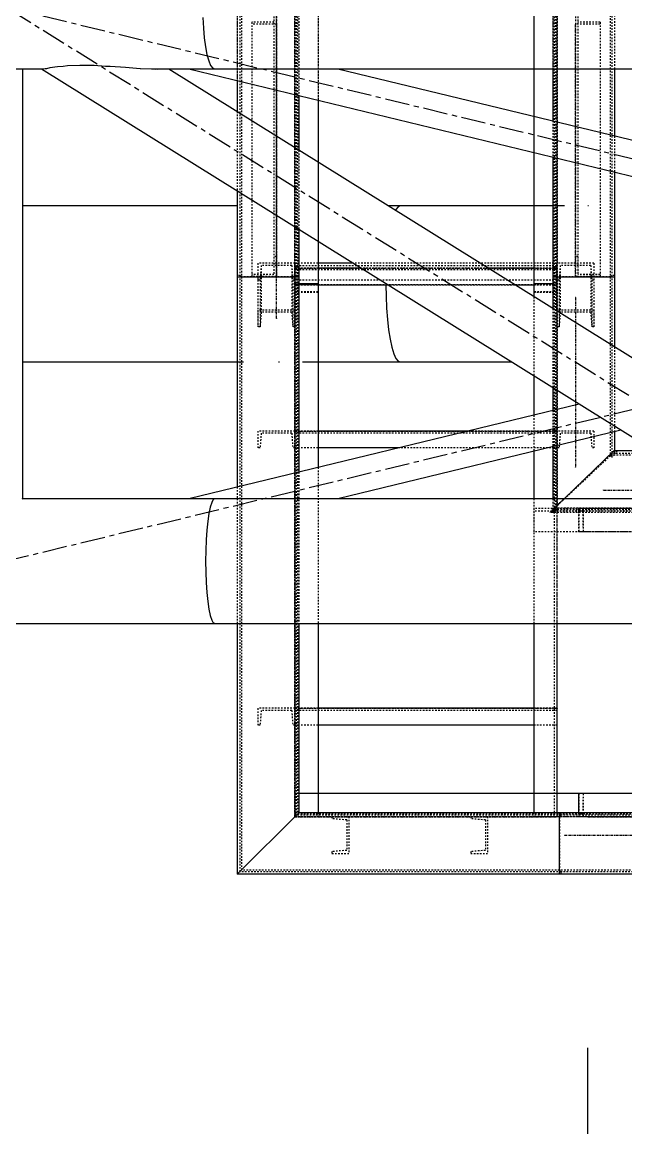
# Model space of a CAD drawing. Header units: millimetres. Extents: x 5143 to 30813, y 232 to 21408.
# Drawn here: x 8946.1 to 9142, y 3986.4 to 4345.3 of the extents above; entities that cross this region are included whole.
import ezdxf

# ---------------------------------------------------------------- set-up
doc = ezdxf.new("R2010")
doc.units = ezdxf.units.MM
doc.header["$LTSCALE"] = 0.25
for name, pattern in [('CENTER', [50.8, 31.75, -6.35, 6.35, -6.35]), ('XKITLINE00', [0]), ('XKITLINE02', [4, 2, -2]), ('XKITLINE03', [6, 3, -1, 1, -1])]:
    doc.linetypes.add(name, pattern=pattern)

msp = doc.modelspace()

# ---------------------------------------------------------------- linework, layer by layer
at = {"color": 3, "linetype": 'XKITLINE02'}
for p, q in [((9034.61, 5900.27), (9034.61, 4257.56)), ((9119.61, 5900.27), (9119.61, 4257.56)), ((9035.46, 5900.09), (9035.46, 4257.75)), ((9118.76, 5900.09), (9118.76, 4257.75)), ((9015.93, 5889.26), (9015.93, 4290.38)), ((9016.78, 5889.26), (9016.78, 4263.02)), ((9017.31, 5888.53), (9017.31, 4262.57)), ((9034.55, 5888.53), (9034.54, 4262.57)), ((9035.08, 5889.26), (9035.08, 4263.02)), ((9118.31, 5889.26), (9118.31, 4301.37)), ((9119.16, 5889.26), (9119.16, 4263.02)), ((9119.69, 5888.53), (9119.69, 4262.57)), ((9136.93, 5888.53), (9136.92, 4262.57)), ((9137.46, 5889.26), (9137.46, 4263.02)), ((9112.11, 5857.04), (9112.11, 4260.27)), ((9042.11, 5840.34), (9042.11, 4260.16)), ((9015.93, 4370.57), (9015.93, 4326.16)), ((9035.93, 4370.57), (9035.93, 4321.32)), ((9042.11, 4370.57), (9042.11, 4319.82)), ((9112.11, 4370.57), (9112.11, 4329.97)), ((9118.31, 4370.57), (9118.31, 4329.97)), ((9138.31, 4370.57), (9138.31, 4329.97)), ((9027.83, 4351.08), (9027.83, 4345.21)), ((9027.83, 4351.08), (9027.83, 4263.31)), ((9028.63, 4351.08), (9028.63, 4344.56)), ((9028.63, 4351.08), (9028.63, 4262.65)), ((9125.61, 4351.08), (9125.61, 4262.65)), ((9126.41, 4351.08), (9126.41, 4263.31)), ((9027.83, 4345.21), (9020.63, 4345.21)), ((9020.63, 4345.21), (9020.63, 4343.33)), ((9020.63, 4345.21), (9020.63, 4262.65)), ((9028.63, 4344.56), (9020.63, 4344.56)), ((9133.61, 4344.56), (9125.61, 4344.56)), ((9133.61, 4345.21), (9126.41, 4345.21)), ((9133.61, 4345.21), (9133.61, 4262.65)), ((9133.61, 4345.21), (9133.61, 4263.31)), ((9112.11, 4314.59), (9112.11, 4302.87)), ((9138.31, 4308.25), (9138.31, 4263.02)), ((9035.93, 4303.63), (9035.93, 4263.02)), ((9042.11, 4299.78), (9042.11, 4274.05)), ((9028.63, 4269.17), (9027.83, 4269.17)), ((9126.41, 4269.17), (9125.61, 4269.17)), ((9126.41, 4269.17), (9126.41, 4263.31)), ((9022.63, 4267.01), (9022.63, 4261.56)), ((9034.63, 4267.01), (9022.63, 4267.01)), ((9023.69, 4266.31), (9023.31, 4261.56)), ((9033.57, 4266.31), (9023.69, 4266.31)), ((9023.69, 4266.31), (9023.69, 4251.12)), ((9033.57, 4266.31), (9033.95, 4261.56)), ((9033.57, 4266.31), (9033.57, 4251.12)), ((9034.63, 4267.01), (9034.63, 4259.93)), ((9042.11, 4267.01), (9034.63, 4267.01)), ((9034.63, 4267.01), (9034.63, 4261.56)), ((9119.61, 4266.17), (9034.63, 4266.17)), ((9042.11, 4265.38), (9034.63, 4265.38)), ((9119.61, 4264.83), (9034.63, 4264.83)), ((9119.61, 4267.01), (9053.41, 4267.01)), ((9097.26, 4265.38), (9056.02, 4265.38)), ((9119.61, 4265.38), (9112.11, 4265.38)), ((9119.61, 4267.01), (9119.61, 4259.93)), ((9119.61, 4267.01), (9119.61, 4251.81)), ((9119.61, 4267.01), (9119.61, 4261.56)), ((9131.61, 4267.01), (9119.61, 4267.01)), ((9120.67, 4266.31), (9120.29, 4261.56)), ((9120.67, 4266.31), (9120.67, 4251.12)), ((9130.55, 4266.31), (9120.67, 4266.31)), ((9130.55, 4266.31), (9130.55, 4251.12)), ((9130.55, 4266.31), (9130.93, 4261.56)), ((9131.61, 4267.01), (9131.61, 4246.37)), ((9131.61, 4267.01), (9131.61, 4251.81)), ((9016.78, 4263.02), (9015.93, 4263.02)), ((9016.78, 4263.02), (9015.93, 4263.02)), ((9015.93, 4263.02), (9015.93, 4262.51)), ((9017.31, 4262.57), (9016.78, 4263.02)), ((9017.31, 4262.57), (9016.78, 4263.02)), ((9016.78, 4263.02), (9016.78, 4069.52)), ((9034.54, 4262.57), (9017.31, 4262.57)), ((9034.55, 4262.57), (9017.31, 4262.57)), ((9017.31, 4262.57), (9017.31, 4070.06)), ((9027.83, 4263.31), (9020.63, 4263.31)), ((9028.63, 4262.65), (9020.63, 4262.65)), ((9022.63, 4262.57), (9022.63, 4251.81)), ((9023.31, 4261.56), (9022.63, 4261.56)), ((9022.63, 4261.56), (9022.63, 4246.37)), ((9023.31, 4261.56), (9023.31, 4246.37)), ((9034.63, 4261.56), (9033.95, 4261.56)), ((9033.95, 4261.56), (9033.95, 4246.37)), ((9035.08, 4263.02), (9034.54, 4262.57)), ((9035.08, 4263.02), (9034.55, 4262.57)), ((9034.55, 4262.57), (9034.55, 4087.29)), ((9042.11, 4260.27), (9034.61, 4260.27)), ((9034.63, 4262.67), (9034.63, 4251.81)), ((9119.61, 4261.56), (9034.63, 4261.56)), ((9034.63, 4261.56), (9034.63, 4246.37)), ((9119.61, 4261.47), (9034.63, 4261.47)), ((9034.63, 4260.27), (9034.63, 4087.37)), ((9035.93, 4260.27), (9034.63, 4260.27)), ((9035.93, 4263.02), (9035.08, 4263.02)), ((9035.93, 4263.02), (9035.08, 4263.02)), ((9035.08, 4263.02), (9035.08, 4087.82)), ((9042.11, 4260.16), (9035.46, 4260.09)), ((9035.48, 4260.27), (9035.48, 4087.37)), ((9035.93, 4263.02), (9035.93, 4262.51)), ((9042.11, 4260.27), (9042.11, 4257.56)), ((9119.61, 4260.27), (9112.11, 4260.27)), ((9112.11, 4260.27), (9112.11, 4257.56)), ((9119.61, 4260.27), (9112.11, 4260.27)), ((9118.76, 4260.27), (9112.11, 4260.27)), ((9118.76, 4260.27), (9112.11, 4260.27)), ((9118.76, 4260.09), (9112.11, 4260.16)), ((9119.16, 4263.02), (9118.31, 4263.02)), ((9119.16, 4263.02), (9118.31, 4263.02)), ((9118.31, 4263.02), (9118.31, 4262.51)), ((9118.76, 4260.27), (9118.76, 4087.37)), ((9119.69, 4262.57), (9119.16, 4263.02)), ((9119.69, 4262.57), (9119.16, 4263.02)), ((9119.16, 4263.02), (9119.16, 4186.83)), ((9119.61, 4261.56), (9119.61, 4246.37)), ((9120.29, 4261.56), (9119.61, 4261.56)), ((9119.61, 4260.27), (9119.61, 4149.97)), ((9136.92, 4262.57), (9119.69, 4262.57)), ((9136.92, 4262.57), (9119.69, 4262.57)), ((9119.69, 4262.57), (9119.69, 4188.28)), ((9120.29, 4261.56), (9120.29, 4246.37)), ((9133.61, 4262.65), (9125.61, 4262.65)), ((9133.61, 4263.31), (9126.41, 4263.31)), ((9130.93, 4261.56), (9130.93, 4246.37)), ((9131.61, 4261.56), (9130.93, 4261.56)), ((9137.46, 4263.02), (9136.92, 4262.57)), ((9137.46, 4263.02), (9136.92, 4262.57)), ((9136.92, 4262.57), (9136.92, 4204.52)), ((9138.31, 4263.02), (9137.46, 4263.02)), ((9138.31, 4263.02), (9137.46, 4263.02)), ((9137.46, 4263.02), (9137.46, 4204.07)), ((9138.31, 4263.02), (9138.31, 4262.51)), ((9042.11, 4257.56), (9034.61, 4257.56)), ((9119.61, 4260.02), (9034.63, 4260.02)), ((9042.13, 4259.93), (9034.63, 4259.93)), ((9042.11, 4257.68), (9035.46, 4257.75)), ((9105.99, 4259.93), (9064.75, 4259.93)), ((9119.61, 4259.93), (9112.11, 4259.93)), ((9118.76, 4257.75), (9112.11, 4257.68)), ((9112.11, 4257.68), (9112.11, 4257.56)), ((9119.61, 4257.56), (9112.11, 4257.56)), ((9112.11, 4256.11), (9112.11, 4230.39)), ((9022.63, 4251.81), (9022.63, 4246.37)), ((9034.63, 4251.81), (9022.63, 4251.81)), ((9023.69, 4251.12), (9023.31, 4246.37)), ((9033.57, 4251.12), (9023.69, 4251.12)), ((9033.57, 4251.12), (9033.95, 4246.37)), ((9034.63, 4251.81), (9034.63, 4246.37)), ((9118.31, 4252.25), (9118.31, 4226.53)), ((9119.61, 4251.81), (9119.61, 4246.37)), ((9131.61, 4251.81), (9119.61, 4251.81)), ((9120.67, 4251.12), (9120.29, 4246.37)), ((9130.55, 4251.12), (9120.67, 4251.12)), ((9130.55, 4251.12), (9130.93, 4246.37)), ((9131.61, 4251.81), (9131.61, 4246.37)), ((9023.31, 4246.37), (9022.63, 4246.37)), ((9034.63, 4246.37), (9033.95, 4246.37)), ((9120.29, 4246.37), (9119.61, 4246.37)), ((9131.61, 4246.37), (9130.93, 4246.37)), ((9138.31, 4239.77), (9138.31, 4204.87)), ((9138.31, 4239.77), (9138.31, 4212.3)), ((9112.11, 4217.68), (9112.11, 4205.96)), ((9118.31, 4219.18), (9118.31, 4207.46)), ((9022.63, 4212.55), (9022.63, 4207.05)), ((9034.63, 4212.55), (9022.63, 4212.55)), ((9034.63, 4212.55), (9022.63, 4212.55)), ((9023.69, 4211.85), (9023.31, 4207.05)), ((9033.57, 4211.85), (9023.69, 4211.85)), ((9033.57, 4211.85), (9023.69, 4211.85)), ((9033.57, 4211.85), (9033.95, 4207.05)), ((9034.63, 4212.55), (9034.63, 4207.05)), ((9034.63, 4212.55), (9034.63, 4207.05)), ((9042.13, 4212.55), (9034.63, 4212.55)), ((9119.61, 4211.85), (9034.63, 4211.85)), ((9119.61, 4212.55), (9090.95, 4212.55)), ((9119.61, 4212.55), (9119.61, 4207.05)), ((9131.61, 4212.55), (9119.61, 4212.55)), ((9119.61, 4212.55), (9119.61, 4212.55)), ((9119.61, 4212.55), (9119.61, 4207.05)), ((9131.61, 4212.55), (9119.61, 4212.55)), ((9119.61, 4212.55), (9119.61, 4207.05)), ((9120.67, 4211.85), (9120.29, 4207.05)), ((9120.67, 4211.85), (9120.29, 4207.05)), ((9130.55, 4211.85), (9120.67, 4211.85)), ((9120.67, 4211.85), (9120.67, 4211.85)), ((9130.55, 4211.85), (9120.67, 4211.85)), ((9130.55, 4211.85), (9130.93, 4207.05)), ((9130.55, 4211.85), (9130.55, 4211.85)), ((9130.55, 4211.85), (9130.93, 4207.05)), ((9131.61, 4212.55), (9131.61, 4207.05)), ((9131.61, 4212.55), (9131.61, 4212.55)), ((9131.61, 4212.55), (9131.61, 4207.05)), ((9023.31, 4207.05), (9022.63, 4207.05)), ((9023.31, 4207.05), (9022.63, 4207.05)), ((9034.63, 4207.05), (9033.95, 4207.05)), ((9034.63, 4207.05), (9033.95, 4207.05)), ((9042.13, 4207.05), (9034.63, 4207.05)), ((9119.61, 4207.05), (9068.23, 4207.05)), ((9118.31, 4209.3), (9118.31, 4207.46)), ((9120.29, 4207.05), (9119.61, 4207.05)), ((9119.61, 4207.05), (9119.61, 4207.05)), ((9120.29, 4207.05), (9119.61, 4207.05)), ((9120.29, 4207.05), (9120.29, 4207.05)), ((9131.61, 4207.05), (9130.93, 4207.05)), ((9130.93, 4207.05), (9130.93, 4207.05)), ((9131.61, 4207.05), (9130.93, 4207.05)), ((9131.61, 4207.05), (9131.61, 4207.05)), ((9138.31, 4205.94), (9118.31, 4187.1)), ((9136.74, 4204.69), (9118.85, 4187.46)), ((9136.92, 4204.52), (9119.69, 4188.28)), ((9138.29, 4205.22), (9136.74, 4204.69)), ((10481.46, 4204.69), (9136.74, 4204.69)), ((9137.46, 4204.07), (9136.92, 4204.52)), ((9138.31, 4204.87), (9137.46, 4204.07)), ((9139.17, 4206.07), (9138.29, 4205.22)), ((10482.26, 4205.22), (9138.29, 4205.22)), ((9138.31, 4206.07), (9138.31, 4205.94)), ((9035.93, 4199.23), (9035.93, 4194.95)), ((9035.93, 4199.23), (9035.93, 4149.97)), ((9042.13, 4200.73), (9042.13, 4149.97)), ((9015.93, 4194.39), (9015.93, 4190.27)), ((9015.93, 4190.57), (9015.93, 4149.97)), ((9112.11, 4190.57), (9112.11, 4149.97)), ((9121.96, 4190.57), (9117.29, 4186.07)), ((9118.31, 4190.57), (9118.31, 4186.03)), ((9128.13, 4187.37), (9112.11, 4187.37)), ((9112.11, 4187.37), (9112.11, 4179.87)), ((9112.11, 4187.37), (9112.11, 4179.87)), ((9128.03, 4186.52), (9112.11, 4186.52)), ((9112.11, 4186.52), (9112.11, 4179.87)), ((9112.11, 4186.52), (9112.11, 4179.87)), ((10482.26, 4186.07), (9117.29, 4186.07)), ((9118.31, 4187.1), (9118.31, 4186.03)), ((9119.16, 4186.83), (9118.31, 4186.03)), ((9119.29, 4186.92), (9118.41, 4186.07)), ((9118.85, 4187.46), (9119.29, 4186.92)), ((10481.46, 4187.46), (9118.85, 4187.46)), ((9119.69, 4188.28), (9119.16, 4186.83)), ((10482.26, 4186.92), (9119.29, 4186.92)), ((10493.82, 4187.37), (9126.63, 4187.37)), ((10481.36, 4187.37), (9126.63, 4187.37)), ((9126.63, 4187.37), (9126.63, 4179.87)), ((9126.63, 4187.37), (9126.63, 4179.87)), ((9126.73, 4186.52), (9126.7, 4179.87)), ((9126.73, 4186.52), (9126.7, 4179.87)), ((10493.61, 4186.52), (9126.73, 4186.52)), ((9128.03, 4186.52), (9128.07, 4179.87)), ((9128.03, 4186.52), (9128.07, 4179.87)), ((9128.13, 4187.37), (9128.13, 4179.87)), ((9128.13, 4187.37), (9128.13, 4179.87)), ((9128.13, 4179.87), (9112.11, 4179.87)), ((10493.82, 4179.87), (9126.63, 4179.87)), ((10452.49, 4179.87), (9126.63, 4179.87)), ((9126.7, 4179.87), (9126.63, 4179.87)), ((9128.13, 4179.87), (9128.07, 4179.87)), ((9022.63, 4122.55), (9022.63, 4117.05)), ((9034.63, 4122.55), (9022.63, 4122.55)), ((9034.63, 4122.55), (9022.63, 4122.55)), ((9023.69, 4121.85), (9023.31, 4117.05)), ((9033.57, 4121.85), (9023.69, 4121.85)), ((9033.57, 4121.85), (9023.69, 4121.85)), ((9033.57, 4121.85), (9033.95, 4117.05)), ((9034.63, 4122.55), (9034.63, 4117.05)), ((9034.63, 4122.55), (9034.63, 4117.05)), ((9042.13, 4122.55), (9034.63, 4122.55)), ((9119.61, 4121.85), (9034.63, 4121.85)), ((9119.61, 4122.55), (9112.11, 4122.55)), ((9119.61, 4122.55), (9119.61, 4117.05)), ((9023.31, 4117.05), (9022.63, 4117.05)), ((9023.31, 4117.05), (9022.63, 4117.05)), ((9034.63, 4117.05), (9033.95, 4117.05)), ((9034.63, 4117.05), (9033.95, 4117.05)), ((9042.13, 4117.05), (9034.63, 4117.05)), ((9119.61, 4117.05), (9112.11, 4117.05)), ((9034.63, 4094.87), (9034.63, 4087.37)), ((9034.63, 4094.87), (9034.63, 4087.37)), ((9128.13, 4094.87), (9034.63, 4094.87)), ((9126.69, 4094.87), (9126.63, 4094.87)), ((9126.69, 4094.87), (9126.73, 4088.22)), ((9126.69, 4094.87), (9126.73, 4088.22)), ((9128.07, 4094.87), (9128.03, 4088.22)), ((9128.07, 4094.87), (9128.03, 4088.22)), ((9128.13, 4094.87), (9128.07, 4094.87)), ((9128.13, 4094.87), (9128.13, 4087.37)), ((9128.13, 4094.87), (9128.13, 4087.37)), ((9035.93, 4088.67), (9034.55, 4087.29)), ((9035.93, 4088.67), (9034.55, 4087.29)), ((9034.63, 4088.22), (9034.63, 4088.22)), ((9128.03, 4088.22), (9034.63, 4088.22)), ((9120.92, 4087.82), (9035.08, 4087.82)), ((9042.13, 4088.67), (9042.13, 4087.37)), ((9112.11, 4088.67), (9112.11, 4087.37)), ((9119.61, 4088.67), (9119.61, 4087.37)), ((9120.92, 4088.67), (9120.36, 4088.67)), ((9120.92, 4087.82), (9120.42, 4087.29)), ((9120.92, 4087.82), (9120.42, 4087.29)), ((9120.92, 4088.67), (9120.92, 4087.82)), ((9120.92, 4088.67), (9120.92, 4087.82)), ((10482.26, 4087.82), (9120.92, 4087.82)), ((9126.63, 4088.67), (9126.63, 4087.37)), ((9126.63, 4088.67), (9126.63, 4087.37)), ((10493.61, 4088.22), (9126.73, 4088.22)), ((9120.42, 4087.29), (9034.55, 4087.29)), ((9042.13, 4087.37), (9034.63, 4087.37)), ((9034.63, 4087.37), (9034.63, 4087.37)), ((9128.13, 4087.37), (9034.63, 4087.37)), ((9046.64, 4087.37), (9046.64, 4086.69)), ((9052.14, 4087.37), (9046.64, 4087.37)), ((9046.64, 4087.37), (9046.64, 4086.69)), ((9051.44, 4086.31), (9046.64, 4086.69)), ((9051.44, 4086.31), (9051.44, 4076.44)), ((9051.44, 4086.31), (9051.44, 4076.44)), ((9052.14, 4087.37), (9052.14, 4075.37)), ((9052.14, 4087.37), (9052.14, 4075.37)), ((9091.64, 4087.37), (9091.64, 4086.69)), ((9097.14, 4087.37), (9091.64, 4087.37)), ((9091.64, 4087.37), (9091.64, 4086.69)), ((9096.44, 4086.31), (9091.64, 4086.69)), ((9096.44, 4086.31), (9096.44, 4076.44)), ((9096.44, 4086.31), (9096.44, 4076.44)), ((9097.14, 4087.37), (9097.14, 4075.37)), ((9097.14, 4087.37), (9097.14, 4075.37)), ((9119.61, 4087.37), (9112.11, 4087.37)), ((9119.61, 4087.37), (9112.11, 4087.37)), ((9118.76, 4087.37), (9112.11, 4087.37)), ((9120.42, 4087.29), (9120.42, 4070.06)), ((10481.46, 4087.29), (9120.42, 4087.29)), ((9120.42, 4087.29), (9120.42, 4070.06)), ((10493.82, 4087.37), (9126.63, 4087.37)), ((9051.44, 4076.44), (9046.64, 4076.05)), ((9046.64, 4076.05), (9046.64, 4075.37)), ((9046.64, 4076.05), (9046.64, 4075.37)), ((9052.14, 4075.37), (9046.64, 4075.37)), ((9096.44, 4076.44), (9091.64, 4076.05)), ((9091.64, 4076.05), (9091.64, 4075.37)), ((9091.64, 4076.05), (9091.64, 4075.37)), ((9097.14, 4075.37), (9091.64, 4075.37)), ((9120.42, 4070.06), (9017.31, 4070.06)), ((9120.42, 4070.06), (9120.92, 4069.52)), ((10481.46, 4070.06), (9120.42, 4070.06)), ((9120.42, 4070.06), (9120.92, 4069.52)), ((9120.92, 4069.52), (9016.78, 4069.52)), ((9120.92, 4068.67), (9120.36, 4068.67)), ((9120.92, 4069.52), (9120.92, 4068.67)), ((10482.26, 4069.52), (9120.92, 4069.52)), ((9120.92, 4069.52), (9120.92, 4068.67))]:
    msp.add_line(p, q, dxfattribs=at)
at = {"color": 1, "linetype": 'XKITLINE03'}
for p, q in [((9034.61, 4260.27), (9034.61, 5900.27)), ((9119.61, 5900.27), (9119.61, 4260.27)), ((9028.63, 4249.09), (9028.63, 5892.62)), ((9028.63, 4344.56), (9028.63, 4262.65)), ((9125.61, 4262.65), (9125.61, 4344.56)), ((9034.63, 4267.01), (9034.63, 4251.81)), ((9034.63, 4265.38), (9119.61, 4265.38)), ((9119.61, 4251.81), (9119.61, 4267.01)), ((9034.63, 4087.37), (9034.63, 4260.27)), ((9119.61, 4260.27), (9119.61, 4087.37)), ((9125.61, 4255.88), (9125.61, 4200.87)), ((9034.63, 4212.55), (9034.63, 4212.55)), ((9034.63, 4212.55), (9119.61, 4212.55)), ((9119.61, 4212.55), (9119.61, 4212.55)), ((9134.71, 4193.37), (10497.87, 4193.37)), ((10493.82, 4187.37), (9129.61, 4187.37)), ((9034.63, 4122.55), (9034.63, 4122.55)), ((9034.63, 4122.55), (9119.61, 4122.55)), ((9034.63, 4087.37), (9119.63, 4087.37)), ((9052.14, 4087.37), (9052.14, 4087.37)), ((9097.14, 4087.37), (9097.14, 4087.37)), ((9129.61, 4087.37), (10493.82, 4087.37)), ((9122.12, 4081.37), (10497.87, 4081.37))]:
    msp.add_line(p, q, dxfattribs=at)
at = {"color": 8, "linetype": 'CENTER'}
for p, q in [((8940.53, 4350.27), (9281.26, 4267.77)), ((9229.11, 4170.27), (8940.53, 4350.27)), ((8940.53, 4170.27), (9281.26, 4252.77))]:
    msp.add_line(p, q, dxfattribs=at)
at = {"color": 8, "linetype": 'XKITLINE00'}
for p, q in [((9004.74, 4346.75), (9004.92, 4343.33)), ((9004.92, 4343.33), (9005.21, 4340.12)), ((9005.21, 4340.12), (9005.61, 4337.23)), ((9005.61, 4337.23), (9006.09, 4334.72)), ((9006.09, 4334.72), (9006.66, 4332.69)), ((9006.66, 4332.69), (9007.29, 4331.2)), ((9006.66, 4332.69), (9007.29, 4331.2)), ((8952.96, 4329.97), (8943.16, 4329.97)), ((8946.23, 4329.97), (8946.23, 4190.51)), ((9176.52, 4190.22), (8952.45, 4329.97)), ((8952.68, 4329.89), (8952.49, 4329.97)), ((8953.63, 4330.05), (8952.65, 4329.94)), ((8952.65, 4329.94), (8952.68, 4329.89)), ((8954.05, 4330.07), (8953.63, 4330.05)), ((8955.18, 4330.42), (8954.05, 4330.07)), ((8957.63, 4330.76), (8955.18, 4330.42)), ((8959.41, 4330.87), (8957.63, 4330.76)), ((8960.85, 4331.07), (8959.41, 4330.87)), ((8964.82, 4331.23), (8960.85, 4331.07)), ((8969.53, 4331.13), (8964.82, 4331.23)), ((8973.23, 4330.87), (8969.53, 4331.13)), ((8974.66, 4330.82), (8973.23, 4330.87)), ((8979.64, 4330.51), (8974.66, 4330.82)), ((8984.42, 4330.09), (8979.64, 4330.51)), ((8984.56, 4330.07), (8984.42, 4330.09)), ((8988.15, 4329.97), (8984.56, 4330.07)), ((9008.64, 4329.97), (8988.14, 4329.97)), ((8990.05, 4329.89), (8988.15, 4329.97)), ((8989.81, 4329.97), (8989.33, 4329.92)), ((8990.77, 4329.97), (8990.05, 4329.89)), ((9217.23, 4190.55), (8993.7, 4329.97)), ((9223.41, 4275.92), (9000.17, 4329.97)), ((9007.29, 4331.2), (9007.95, 4330.28)), ((9007.29, 4331.2), (9007.95, 4330.28)), ((9008.64, 4329.97), (9007.95, 4330.28)), ((9008.64, 4329.97), (9007.95, 4330.28)), ((9225.01, 4329.97), (9008.64, 4329.97)), ((9223.41, 4287.64), (9048.57, 4329.97)), ((9015.63, 4285.67), (8946.23, 4285.67)), ((9068.79, 4285.67), (9064.72, 4285.67)), ((9068.07, 4285.36), (9067.35, 4284.43)), ((9068.06, 4285.36), (9067.35, 4284.43)), ((9068.79, 4285.67), (9068.06, 4285.36)), ((9068.79, 4285.67), (9068.07, 4285.36)), ((9122.11, 4285.67), (9068.79, 4285.67)), ((9129.89, 4285.67), (9129.61, 4285.67)), ((9067.35, 4284.43), (9067.21, 4284.12)), ((9067.35, 4284.43), (9067.21, 4284.12)), ((9064.13, 4259.93), (9064.18, 4256.3)), ((9064.18, 4256.3), (9064.36, 4252.43)), ((9064.36, 4252.43), (9064.64, 4248.74)), ((9064.64, 4248.74), (9065.02, 4245.34)), ((9065.02, 4245.34), (9065.49, 4242.31)), ((9065.49, 4242.31), (9066.05, 4239.73)), ((9066.05, 4239.73), (9066.68, 4237.64)), ((9066.05, 4239.73), (9066.68, 4237.64)), ((9066.68, 4237.64), (9067.35, 4236.12)), ((9066.68, 4237.64), (9067.35, 4236.12)), ((9067.35, 4236.12), (9068.07, 4235.19)), ((9067.35, 4236.12), (9068.06, 4235.19)), ((9068.79, 4234.87), (9068.06, 4235.19)), ((9068.79, 4234.87), (9068.07, 4235.19)), ((9017.91, 4234.87), (8946.23, 4234.87)), ((9029.63, 4234.87), (9029.34, 4234.87)), ((9068.79, 4234.87), (9037.13, 4234.87)), ((9104.92, 4234.87), (9068.79, 4234.87)), ((9126.79, 4221.23), (9000.17, 4190.57)), ((9140.33, 4212.79), (9048.57, 4190.57)), ((8946.23, 4190.51), (8946.06, 4190.44)), ((9008.64, 4190.57), (8946.23, 4190.57)), ((9007.62, 4189.35), (9007.14, 4187.86)), ((9007.62, 4189.35), (9007.14, 4187.86)), ((9008.12, 4190.27), (9007.62, 4189.35)), ((9008.12, 4190.27), (9007.62, 4189.35)), ((9008.64, 4190.57), (9008.12, 4190.27)), ((9008.64, 4190.57), (9008.12, 4190.27)), ((9175.94, 4190.57), (9008.64, 4190.57)), ((9006.71, 4185.83), (9006.34, 4183.32)), ((9007.14, 4187.86), (9006.71, 4185.83)), ((9006.34, 4183.32), (9006.04, 4180.42)), ((9006.04, 4180.42), (9005.82, 4177.22)), ((9005.82, 4177.22), (9005.69, 4173.8)), ((9005.69, 4173.8), (9005.64, 4170.27)), ((9005.64, 4170.27), (9005.69, 4166.75)), ((9005.69, 4166.75), (9005.82, 4163.33)), ((9005.82, 4163.33), (9006.04, 4160.12)), ((9006.04, 4160.12), (9006.34, 4157.23)), ((9006.34, 4157.23), (9006.71, 4154.72)), ((9006.71, 4154.72), (9007.14, 4152.69)), ((9007.14, 4152.69), (9007.62, 4151.2)), ((9007.14, 4152.69), (9007.62, 4151.2)), ((9008.64, 4149.97), (7729.62, 4149.97)), ((9007.62, 4151.2), (9008.12, 4150.28)), ((9007.62, 4151.2), (9008.12, 4150.28)), ((9008.64, 4149.97), (9008.12, 4150.28)), ((9008.64, 4149.97), (9008.12, 4150.28)), ((10084.48, 4149.97), (9008.64, 4149.97))]:
    msp.add_line(p, q, dxfattribs=at)
at = {"color": 7, "linetype": 'XKITLINE00'}
for p, q in [((9112.11, 4329.97), (9112.11, 4314.59)), ((9118.31, 4329.97), (9118.31, 4313.09)), ((9138.31, 4329.97), (9138.31, 4308.25)), ((9015.93, 4326.16), (9015.93, 4316.11)), ((9035.93, 4321.32), (9035.93, 4303.63)), ((9042.11, 4319.82), (9042.11, 4299.78)), ((9112.11, 4302.87), (9112.11, 4260.27)), ((9118.31, 4301.37), (9118.31, 4262.51)), ((9138.31, 4296.53), (9138.31, 4262.51)), ((9015.93, 4290.38), (9015.93, 4262.51)), ((9035.93, 4277.91), (9035.93, 4262.51)), ((9042.11, 4274.05), (9042.11, 4260.27)), ((9053.41, 4267.01), (9042.11, 4267.01)), ((9056.02, 4265.38), (9042.11, 4265.38)), ((9112.11, 4265.38), (9097.26, 4265.38)), ((9035.93, 4262.51), (9015.93, 4262.51)), ((9035.93, 4262.51), (9015.93, 4262.51)), ((9015.93, 4262.51), (9015.93, 4194.39)), ((9035.93, 4262.51), (9035.93, 4199.23)), ((9042.13, 4260.27), (9035.93, 4260.27)), ((9042.13, 4260.27), (9042.13, 4200.73)), ((9118.31, 4260.27), (9112.11, 4260.27)), ((9112.11, 4260.27), (9112.11, 4256.11)), ((9138.31, 4262.51), (9118.31, 4262.51)), ((9138.31, 4262.51), (9118.31, 4262.51)), ((9118.31, 4262.51), (9118.31, 4252.25)), ((9138.31, 4262.51), (9138.31, 4239.77)), ((9064.75, 4259.93), (9042.13, 4259.93)), ((9112.11, 4259.93), (9105.99, 4259.93)), ((9112.11, 4230.39), (9112.11, 4217.68)), ((9118.31, 4226.53), (9118.31, 4219.18)), ((9090.95, 4212.55), (9042.13, 4212.55)), ((9138.31, 4212.3), (9138.31, 4206.07)), ((9068.23, 4207.05), (9042.13, 4207.05)), ((9118.31, 4207.46), (9118.31, 4190.57)), ((9112.11, 4205.96), (9112.11, 4190.57)), ((9138.05, 4206.07), (9121.96, 4190.57)), ((9151.09, 4206.07), (9138.05, 4206.07)), ((9015.93, 4149.97), (9015.93, 4068.67)), ((9035.93, 4149.97), (9035.93, 4088.67)), ((9042.13, 4149.97), (9042.13, 4088.67)), ((9112.11, 4149.97), (9112.11, 4088.67)), ((9119.61, 4149.97), (9119.61, 4088.67)), ((9112.11, 4122.55), (9042.13, 4122.55)), ((9112.11, 4117.05), (9042.13, 4117.05)), ((9126.63, 4094.87), (9035.93, 4094.87)), ((9126.63, 4094.87), (9126.63, 4088.67)), ((9254.12, 4094.87), (9126.63, 4094.87)), ((9126.63, 4094.87), (9126.63, 4088.67)), ((9035.93, 4088.67), (9015.93, 4068.67)), ((9035.93, 4088.67), (9015.93, 4068.67)), ((9120.36, 4088.67), (9035.93, 4088.67)), ((9256.31, 4088.67), (9120.36, 4088.67)), ((9120.36, 4088.67), (9120.36, 4068.67)), ((9120.36, 4088.67), (9120.36, 4068.67)), ((9120.36, 4068.67), (9015.93, 4068.67)), ((10084.2, 4068.67), (9120.36, 4068.67))]:
    msp.add_line(p, q, dxfattribs=at)
at = {"color": 2, "linetype": 'XKITLINE00'}
msp.add_line((9129.61, 3912.35), (9129.61, 4012.35), dxfattribs=at)
at = {"color": 1, "linetype": 'XKITLINE00'}
for centre in [(9028.63, 4344.56), (9125.61, 4344.56), (9034.63, 4267.01), (9034.63, 4265.38), (9119.61, 4267.01), (9119.61, 4265.38), (9028.63, 4262.65), (9034.61, 4260.27), (9034.63, 4260.27), (9119.61, 4260.27), (9119.61, 4260.27), (9125.61, 4262.65), (9125.61, 4255.88), (9034.63, 4251.81), (9119.61, 4251.81), (9028.63, 4249.09), (9034.63, 4212.55), (9034.63, 4212.55), (9119.61, 4212.55), (9119.61, 4212.55), (9125.61, 4200.87), (9134.71, 4193.37), (9129.61, 4187.37), (9034.63, 4122.55), (9034.63, 4122.55), (9119.61, 4122.55), (9034.63, 4087.37), (9034.63, 4087.37), (9052.14, 4087.37), (9097.14, 4087.37), (9119.61, 4087.37), (9119.63, 4087.37), (9129.61, 4087.37), (9122.12, 4081.37)]:
    msp.add_circle(centre, 0.05, dxfattribs=at)

doc.saveas('drawing.dxf')
